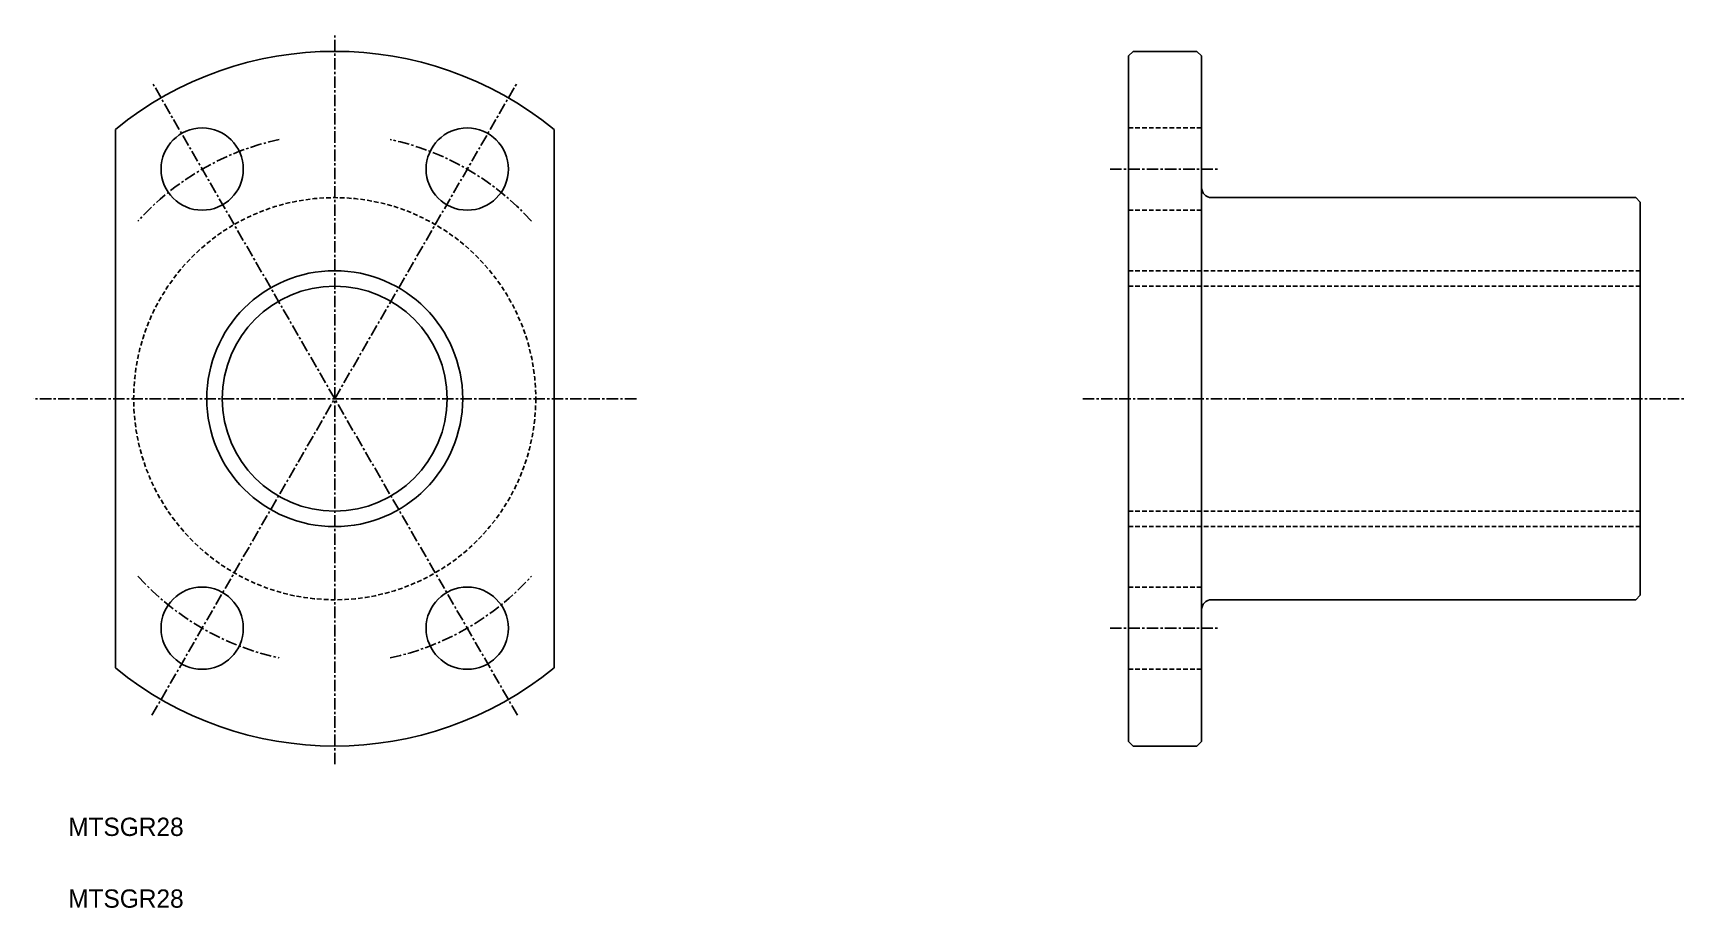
# Model space of a CAD drawing. Extents: x 84 to 265, y 27 to 123.
import ezdxf

# ---------------------------------------------------------------- set-up
doc = ezdxf.new("R2010")
doc.units = 0
doc.linetypes.add('CENTER', pattern=[2, 1.25, -0.25, 0.25, -0.25])
doc.linetypes.add('DASHED', pattern=[0.75, 0.5, -0.25])
doc.layers.get('0').update_dxf_attribs({"linetype": 'CONTINUOUS'})
doc.layers.add('CENTER', color=1, linetype='CENTER')

msp = doc.modelspace()

# ---------------------------------------------------------------- linework, layer by layer
at = {"color": 7, "linetype": 'CONTINUOUS'}
for p, q in [((203.55, 120.3), (204.05, 120.8)), ((203.55, 120.3), (203.55, 45.3)), ((204.05, 120.8), (211.05, 120.8)), ((211.05, 120.8), (211.55, 120.3)), ((211.55, 120.3), (211.55, 45.3)), ((92.71, 53.34), (92.71, 112.26)), ((140.71, 53.34), (140.71, 112.26)), ((212.65, 104.8), (259.05, 104.8)), ((259.05, 104.8), (259.55, 104.3)), ((259.55, 104.3), (259.55, 61.3)), ((203.55, 101.8), (203.55, 101.8)), ((203.55, 82.8), (203.55, 82.8)), ((212.65, 60.8), (259.05, 60.8)), ((259.05, 60.8), (259.55, 61.3)), ((203.55, 45.3), (204.05, 44.8)), ((211.05, 44.8), (211.55, 45.3)), ((204.05, 44.8), (211.05, 44.8))]:
    msp.add_line(p, q, dxfattribs=at)
at = {"color": 3, "linetype": 'DASHED'}
for p, q in [((203.55, 112.42), (211.55, 112.42)), ((203.55, 103.42), (211.55, 103.42)), ((203.55, 96.8), (259.55, 96.8)), ((203.55, 95.1), (259.55, 95.1)), ((203.55, 70.5), (259.55, 70.5)), ((203.55, 68.8), (259.55, 68.8)), ((203.55, 62.19), (211.55, 62.19)), ((203.55, 53.19), (211.55, 53.19))]:
    msp.add_line(p, q, dxfattribs=at)
at = {"color": 7, "linetype": 'CONTINUOUS'}
for centre, radius in [((102.21, 107.92), 4.5), ((131.21, 107.92), 4.5), ((116.71, 82.8), 12.3), ((102.21, 57.69), 4.5), ((131.21, 57.69), 4.5)]:
    msp.add_circle(centre, radius, dxfattribs=at)
at = {"color": 3, "linetype": 'DASHED'}
msp.add_circle((116.71, 82.8), 22, dxfattribs=at)
at = {"color": 3, "linetype": 'CONTINUOUS'}
msp.add_circle((116.71, 82.8), 14, dxfattribs=at)
at = {"color": 7, "linetype": 'CONTINUOUS'}
for centre, radius, start, end in [((116.71, 82.8), 38, 50.8333, 129.1667), ((212.65, 105.9), 1.1, 180, 270), ((212.65, 59.7), 1.1, 90, 180), ((116.71, 82.8), 38, 230.8333, 309.1667)]:
    msp.add_arc(centre, radius, start, end, dxfattribs=at)
at = {"layer": 'CENTER', "color": 1, "linetype": 'CENTER'}
for p, q in [((116.71, 42.8), (116.71, 122.8)), ((136.71, 48.16), (96.71, 117.44)), ((96.71, 48.16), (136.71, 117.44)), ((201.55, 107.92), (213.55, 107.92)), ((149.71, 82.8), (83.71, 82.8)), ((198.55, 82.8), (264.55, 82.8)), ((201.55, 57.69), (213.55, 57.69))]:
    msp.add_line(p, q, dxfattribs=at)
for start, end in [(102.0798, 137.9202), (42.0798, 77.9202), (222.0798, 257.9202), (282.0798, 317.9202)]:
    msp.add_arc((116.71, 82.8), 29, start, end, dxfattribs=at)

# ---------------------------------------------------------------- texts
at = {"color": 7, "linetype": 'CONTINUOUS'}
for p in [(87.55, 34.96), (87.55, 27.11)]:
    msp.add_text('MTSGR28', height=2, dxfattribs=at).set_placement(p)

doc.saveas('drawing.dxf')
